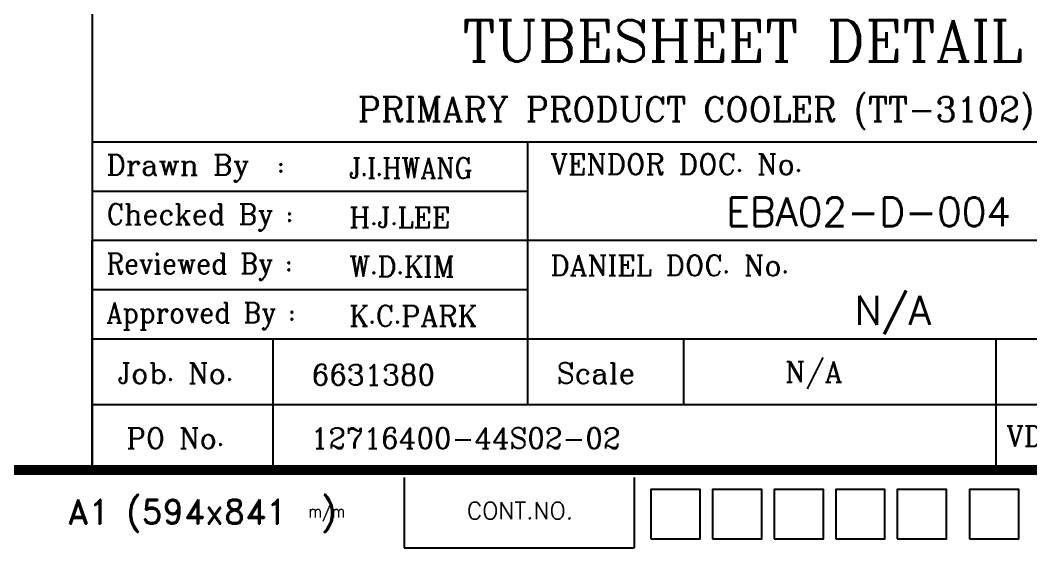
# Model space of a CAD drawing. Extents: x 193 to 9179, y 3 to 6441.
# Drawn here: x 7142 to 8495, y 61 to 768 of the extents above; entities that cross this region are included whole.
import ezdxf
from ezdxf.enums import TextEntityAlignment as Align

# ---------------------------------------------------------------- set-up
doc = ezdxf.new("R2010")
doc.units = 0
doc.header["$LTSCALE"] = 400
doc.header["$MEASUREMENT"] = 0
doc.linetypes.add('HIDDEN', pattern=[0.375, 0.25, -0.125])
for name, color, linetype in [('2', 2, 'HIDDEN'), ('3', 3, 'CONTINUOUS'), ('4', 4, 'CONTINUOUS')]:
    doc.layers.add(name, color=color, linetype=linetype)
doc.styles.add('ROMANC', font='romanc', dxfattribs={"bigfont": 'hgdtxt'})
doc.styles.add('ROMAND', font='romand')
doc.styles.add('ROMANS', font='romans.shx', dxfattribs={"bigfont": 'whgtxt.shx'})

msp = doc.modelspace()

# ---------------------------------------------------------------- linework, layer by layer
at = {"layer": '3', "color": 3, "linetype": 'CONTINUOUS'}
msp.add_line((7238, 2239.2), (7238, 165), dxfattribs=at)
at = {"layer": '4'}
for p, q in [((7238, 604.7), (9081.6, 604.7)), ((7821, 604.7), (7821, 252.7)), ((7238, 538.7), (7821, 538.7)), ((7238, 472.7), (9081.6, 472.7)), ((7238, 165), (7238, 472.4)), ((7238, 406.7), (7821, 406.7)), ((7238, 340.7), (9081.6, 340.7)), ((7480, 340.7), (7480, 165)), ((8030, 340.7), (8030, 252.7)), ((8448, 340.7), (8448, 165)), ((7238, 252.7), (9081.6, 252.7)), ((5957.1, 165), (7238, 165)), ((7656, 154.7), (7656, 60.7)), ((7964, 154.7), (7964, 60.7)), ((7656, 60.7), (7964, 60.7))]:
    msp.add_line(p, q, dxfattribs=at)
at = {"layer": '4', "const_width": 13.2}
msp.add_lwpolyline([(286, 165), (9086, 165), (9086, 6369), (286, 6369)], close=True, dxfattribs=at)
at = {"layer": '4'}
for points in [[(7986.2, 72.8), (8052.2, 72.8), (8052.2, 138.8), (7986.2, 138.8)], [(8068.7, 72.8), (8134.7, 72.8), (8134.7, 138.8), (8068.7, 138.8)], [(8151.2, 72.8), (8217.2, 72.8), (8217.2, 138.8), (8151.2, 138.8)], [(8233.7, 72.8), (8299.7, 72.8), (8299.7, 138.8), (8233.7, 138.8)], [(8316.2, 72.8), (8382.2, 72.8), (8382.2, 138.8), (8316.2, 138.8)], [(8412.8, 72.8), (8478.8, 72.8), (8478.8, 138.8), (8412.8, 138.8)]]:
    msp.add_lwpolyline(points, close=True, dxfattribs=at)

# ---------------------------------------------------------------- texts
at = {"layer": '2'}
for s, height, style, p in [('Drawn By  :', 27.5, 'ROMANC', (7257.2, 559.9)), ('VENDOR DOC. No.', 27.5, 'ROMANC', (7851.5, 561)), ('H.J.LEE', 27.5, 'ROMANC', (7582.1, 489.7)), ('W.D.KIM', 27.5, 'ROMANC', (7582.1, 423.7)), ('DANIEL DOC. No.', 27.5, 'ROMANC', (7851.5, 425.3)), ('K.C.PARK', 27.5, 'ROMANC', (7582.1, 357.7)), ('N/A', 27.5, 'ROMANC', (8165.8, 282.7)), ('Job. No.', 27.5, 'ROMANC', (7272.3, 280.9)), ('6631380', 27.5, 'ROMANC', (7532.1, 278.8)), ('Scale', 27.5, 'ROMANC', (7860.2, 280.9)), ('PO No.', 27.5, 'ROMANC', (7283.8, 193.7)), ('12716400-44S02-02', 27.5, 'ROMANC', (7530.7, 193.7)), ('VDR Code', 27.5, 'ROMANC', (8462, 196.6)), ('A1 (594x841  )', 33, 'ROMAND', (7205.2, 92.6)), ('CONT.NO.', 22.88, 'ROMANS', (7739.7, 99))]:
    msp.add_text(s, height=height, dxfattribs=dict(at, style=style)).set_placement(p)
at = {"layer": '2', "style": 'ROMANC'}
for s, width, p in [('J.I.HWANG', 0.9, (7582.1, 555.7)), ('Checked By :', 0.95, (7257.2, 493.9)), ('Reviewed By :', 0.9, (7257.2, 427.9)), ('Approved By :', 0.9, (7257.2, 361.9))]:
    msp.add_text(s, height=27.5, dxfattribs=dict(at, width=width)).set_placement(p)
at = {"layer": '2', "style": 'ROMAND', "width": 0.770147}
msp.add_text('m/m', height=16.5, dxfattribs=at).set_placement((7527.6, 101.4), (7576.6, 101.4), align=Align.FIT)
at = {"layer": '3'}
for s, height, style, p in [('TUBESHEET DETAIL', 55, 'ROMANC', (7733.5, 712.4)), ('PRIMARY PRODUCT COOLER (TT-3102)', 33, 'ROMANC', (7593.7, 631.7)), ('EBA02-D-004', 38.5, 'ROMANS', (8087.3, 491.6)), ('N/A', 38.5, 'ROMANS', (8258.9, 359.6))]:
    msp.add_text(s, height=height, dxfattribs=dict(at, style=style)).set_placement(p)

doc.saveas('drawing.dxf')
